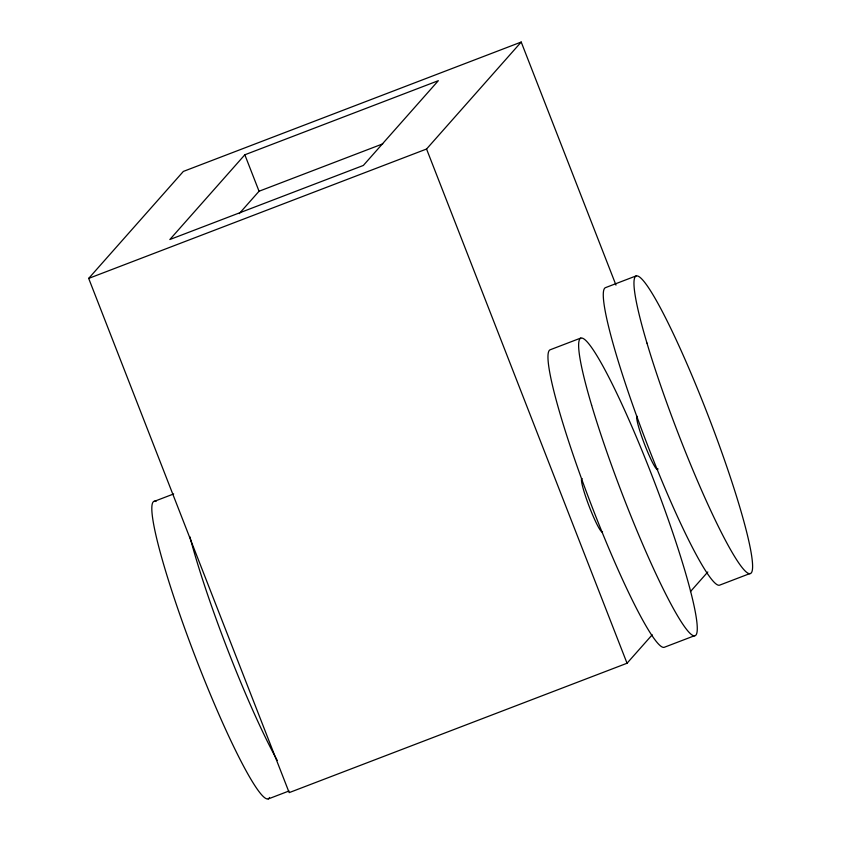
<?xml version="1.0" encoding="UTF-8"?>
<svg xmlns="http://www.w3.org/2000/svg" width="841" height="841" viewBox="0 0 841 841"><rect width="100%" height="100%" fill="white"/><g stroke="black" fill="none" stroke-linecap="round" stroke-linejoin="round"><path stroke-width="1.26" d="M652.227 634.787L627.039 663.244L289.178 792.621L88.683 278.403L183.349 171.427L521.21 42.05L615.98 285.11M244.836 154.786L169.84 239.538L363.344 165.446L438.34 80.683L244.836 154.786L259.049 191.243L239.222 213.646M88.683 278.403L426.555 149.025L521.21 42.05M690.429 591.601L707.807 571.975M259.049 191.243L382.75 143.874M636.09 275.922L605.52 287.633A159.327 17.177 69 0 0 646.866 443.375A159.327 17.177 69 0 0 719.654 585.136L750.225 573.436M154.103 501.436L173.666 493.951M580.774 338.061L550.193 349.772A159.327 17.177 69 0 0 591.549 505.515A159.327 17.177 69 0 0 664.327 647.276L694.908 635.575M268.237 798.95L289.02 790.992M426.555 149.025L627.039 663.244M277.278 760.464A159.327 17.177 69 0 1 189.887 536.768M269.551 797.447A159.327 17.177 69 0 1 195.438 657.147A159.327 17.177 69 0 1 156.027 501.509M602.555 531.754A28.552 3.08 69 0 1 589.268 506.608A28.552 3.08 69 0 1 582.203 478.718M657.925 468.773A28.552 3.08 69 0 1 645.583 446.897A28.552 3.08 69 0 1 637.11 416.274M646.95 343.054A159.327 17.177 69 0 0 748.301 573.362A159.327 17.177 69 0 0 684.238 357.614A159.327 17.177 69 0 0 646.95 343.054M591.622 405.194A159.327 17.177 69 0 0 692.973 635.502A159.327 17.177 69 0 0 628.91 419.754A159.327 17.177 69 0 0 591.622 405.194"/></g></svg>
